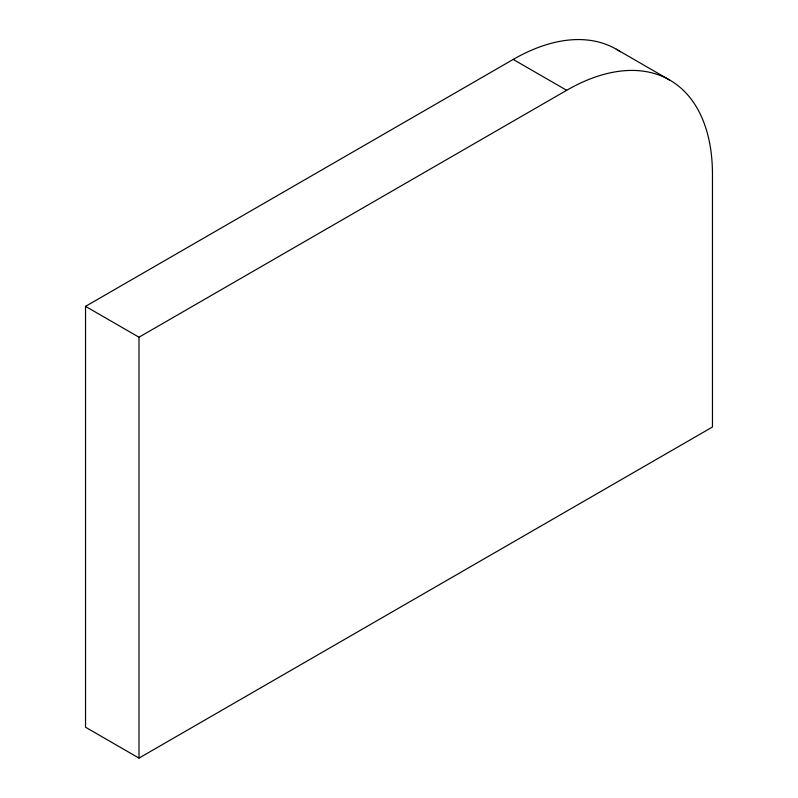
<?xml version="1.0" encoding="UTF-8"?>
<svg xmlns="http://www.w3.org/2000/svg" width="798" height="798" viewBox="0 0 798 798"><rect width="100%" height="100%" fill="white"/><g stroke="black" fill="none" stroke-linecap="round" stroke-linejoin="round"><path stroke-width="1.2" d="M513.214 59.431L566.67 90.294A206.193 119.042 -60 0 1 712.464 174.473L712.464 427.01L138.992 758.1L85.536 727.237L85.536 306.352L513.214 59.431A206.193 119.042 -60 0 1 620.365 51.76M85.536 306.352L138.992 337.215L566.67 90.294M616.305 49.217L669.761 80.089M138.992 337.215L138.992 758.1"/></g></svg>
